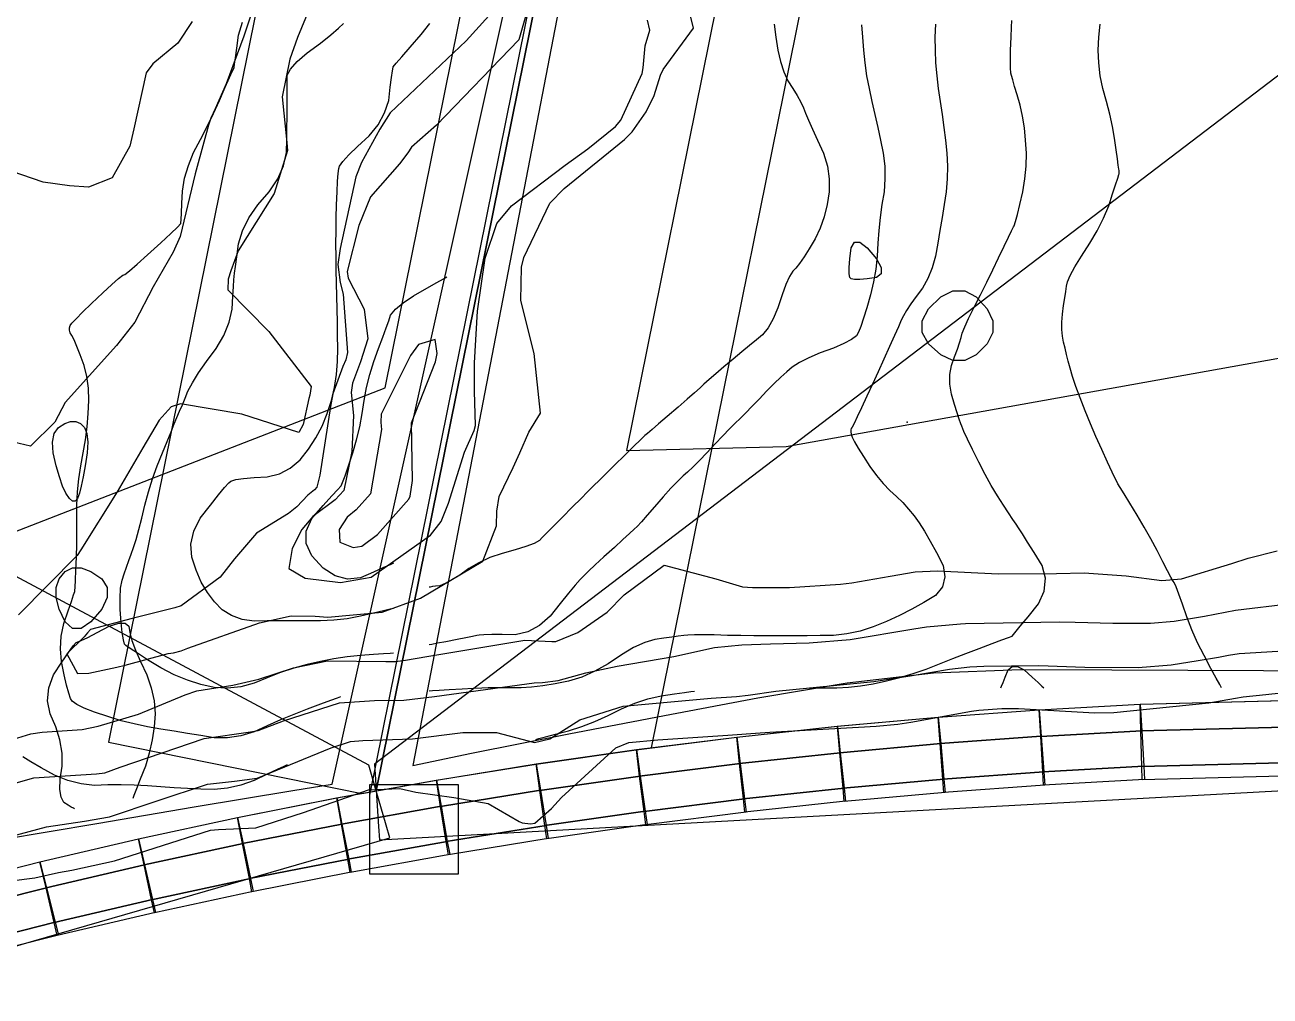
# Model space of a CAD drawing. Header units: feet. Extents: x 1308553 to 1309168, y 398316 to 398679.
# Drawn here: x 1308810.4 to 1308950.4, y 398463.7 to 398573 of the extents above; entities that cross this region are included whole.
import ezdxf

# ---------------------------------------------------------------- set-up
doc = ezdxf.new("R2010")
doc.units = ezdxf.units.FT
for name, color, linetype in [('C-DRNG-AREA', 150, 'CONTINUOUS'), ('C-LOD', 30, 'CONTINUOUS'), ('C-MISC', 7, 'CONTINUOUS'), ('C-PROP', 6, 'CONTINUOUS'), ('C-PVMT', 8, 'CONTINUOUS'), ('C-TOPO-MAJR', 32, 'CONTINUOUS'), ('C-TOPO-SPOT', 7, 'CONTINUOUS'), ('C-UTIL', 4, 'CONTINUOUS'), ('L-PLNT-TREE', 90, 'CONTINUOUS'), ('V-PROP-ESMT', 5, 'CONTINUOUS'), ('V-PROP-LINE', 7, 'CONTINUOUS')]:
    doc.layers.add(name, color=color, linetype=linetype)

msp = doc.modelspace()

# ---------------------------------------------------------------- linework, layer by layer
at = {"layer": 'C-DRNG-AREA'}
for points in [[(1308881.76, 398644.45), (1308849.91, 398486.82), (1308856.67, 398488.03), (1308867.89, 398489.84), (1308879.16, 398491.45), (1308890.45, 398492.87), (1308901.76, 398494.09), (1308913.1, 398495.12), (1308924.46, 398495.94), (1308935.82, 398496.57), (1309022.82, 398498.8), (1309019.31, 398649.1), (1308881.76, 398644.45)], [(1308666.49, 398591.52), (1308724.15, 398450.72), (1308736.02, 398455.33), (1308746.7, 398459.25), (1308757.45, 398462.99), (1308768.27, 398466.54), (1308779.15, 398469.9), (1308790.08, 398473.06), (1308801.06, 398476.04), (1308812.1, 398478.84), (1308823.19, 398481.43), (1308834.31, 398483.83), (1308845.47, 398486.03), (1308849.92, 398486.83), (1308881.77, 398644.46), (1308666.49, 398591.52)]]:
    msp.add_lwpolyline(points, close=True, dxfattribs=at)
at = {"layer": 'C-LOD'}
for points in [[(1308849.71, 398489.81), (1308850.19, 398482.83), (1308850.29, 398481.33), (1309007.59, 398489.91), (1309023.2, 398493.31), (1309022.82, 398498.8), (1309022.61, 398501.79), (1309000.88, 398571.15), (1308954.9, 398569.98), (1308849.71, 398489.81)], [(1308718.03, 398520.22), (1308723.33, 398453.61), (1308725.67, 398445.44), (1308760.85, 398455.35), (1308851.44, 398481.54), (1308851.03, 398482.98), (1308849.92, 398486.83), (1308849.1, 398489.71), (1308760.91, 398536.88), (1308718.03, 398520.22)]]:
    msp.add_lwpolyline(points, close=True, dxfattribs=at)
at = {"layer": 'C-MISC'}
for points in [[(1308924.63, 398492.95), (1308936, 398493.58), (1308936.22, 398489.59), (1308924.86, 398488.96), (1308924.63, 398492.95)], [(1308935.91, 398493.58), (1308981.45, 398494.75), (1308981.56, 398490.75), (1308936.01, 398489.58), (1308935.91, 398493.58)], [(1308902.05, 398491.11), (1308913.39, 398492.14), (1308913.75, 398488.16), (1308902.41, 398487.13), (1308902.05, 398491.11)], [(1308913.33, 398492.14), (1308924.68, 398492.96), (1308924.97, 398488.97), (1308913.62, 398488.15), (1308913.33, 398492.14)], [(1308890.78, 398489.89), (1308902.1, 398491.11), (1308902.53, 398487.14), (1308891.21, 398485.92), (1308890.78, 398489.89)], [(1308879.54, 398488.48), (1308890.83, 398489.9), (1308891.33, 398485.93), (1308880.04, 398484.51), (1308879.54, 398488.48)], [(1308868.33, 398486.88), (1308879.59, 398488.49), (1308880.16, 398484.53), (1308868.89, 398482.92), (1308868.33, 398486.88)], [(1308857.16, 398485.08), (1308868.38, 398486.89), (1308869.02, 398482.94), (1308857.79, 398481.13), (1308857.16, 398485.08)], [(1308846.01, 398483.08), (1308857.21, 398485.09), (1308857.91, 398481.15), (1308846.71, 398479.14), (1308846.01, 398483.08)], [(1308834.89, 398480.89), (1308846.06, 398483.08), (1308846.83, 398479.16), (1308835.66, 398476.96), (1308834.89, 398480.89)], [(1308823.82, 398478.5), (1308834.94, 398480.9), (1308835.79, 398476.99), (1308824.66, 398474.59), (1308823.82, 398478.5)], [(1308812.79, 398475.92), (1308823.87, 398478.51), (1308824.78, 398474.61), (1308813.7, 398472.02), (1308812.79, 398475.92)], [(1308801.8, 398473.14), (1308812.84, 398475.93), (1308813.82, 398472.05), (1308802.78, 398469.26), (1308801.8, 398473.14)]]:
    msp.add_lwpolyline(points, close=True, dxfattribs=at)
at = {"layer": 'C-PROP'}
for points in [[(1308882.93, 398639.59), (1308854.02, 398489.67), (1308860.65, 398491.06), (1308871.57, 398493.23), (1308882.34, 398495.3), (1308892.83, 398497.27), (1308902.88, 398498.96), (1308912.58, 398500.09), (1308922.37, 398500.48), (1308932.63, 398500.42), (1309017.98, 398500.06), (1309015.95, 398645.4), (1308882.93, 398639.59)], [(1308670.34, 398588.33), (1308728, 398453.92), (1308739.64, 398458.78), (1308750, 398463.01), (1308760.21, 398467.16), (1308770.07, 398471.21), (1308779.33, 398474.9), (1308788.19, 398477.69), (1308797.56, 398479.62), (1308807.78, 398481.35), (1308818.5, 398483.17), (1308829.46, 398485.04), (1308840.55, 398486.88), (1308844.98, 398487.57), (1308878.93, 398640.35), (1308670.34, 398588.33)], [(1308898.24, 398625), (1308878.05, 398525.1), (1308896, 398525.56), (1309001.75, 398544.52), (1308999.79, 398628.43), (1308898.24, 398625)], [(1308682.01, 398574.74), (1308715.43, 398493.13), (1308780.67, 398504.85), (1308850.92, 398532.14), (1308868.81, 398620.68), (1308682.01, 398574.74)]]:
    msp.add_lwpolyline(points, close=True, dxfattribs=at)
for points in [[(1308903.34, 398544.39), (1308903.18, 398544.55), (1308903.1, 398544.97), (1308903.1, 398545.68), (1308903.18, 398546.65), (1308903.34, 398547.9), (1308903.71, 398548.53), (1308904.31, 398548.53), (1308905.13, 398547.9), (1308906.16, 398546.65), (1308906.68, 398545.68), (1308906.68, 398544.97), (1308906.16, 398544.55), (1308905.13, 398544.39), (1308904.31, 398544.32), (1308903.71, 398544.32), (1308903.34, 398544.39)], [(1308913.4, 398535.84), (1308912.01, 398537.09), (1308911.31, 398538.38), (1308911.31, 398539.69), (1308912.01, 398541.02), (1308913.4, 398542.38), (1308914.76, 398543.06), (1308916.09, 398543.06), (1308917.37, 398542.38), (1308918.62, 398541.02), (1308919.25, 398539.69), (1308919.25, 398538.38), (1308918.62, 398537.09), (1308917.37, 398535.84), (1308916.09, 398535.21), (1308914.76, 398535.21), (1308913.4, 398535.84)], [(1308815.42, 398519.7), (1308815.03, 398520.29), (1308814.66, 398521.1), (1308814.3, 398522.13), (1308813.94, 398523.37), (1308813.6, 398524.84), (1308813.53, 398526.05), (1308813.72, 398527), (1308814.18, 398527.7), (1308814.9, 398528.13), (1308815.56, 398528.35), (1308816.15, 398528.35), (1308816.66, 398528.13), (1308817.1, 398527.7), (1308817.38, 398527), (1308817.49, 398526.05), (1308817.43, 398524.84), (1308817.2, 398523.37), (1308816.98, 398522.13), (1308816.76, 398521.1), (1308816.54, 398520.29), (1308816.32, 398519.7), (1308816.06, 398519.4), (1308815.76, 398519.4), (1308815.42, 398519.7)], [(1308814.96, 398505.83), (1308814.27, 398507.27), (1308813.93, 398508.56), (1308813.93, 398509.69), (1308814.27, 398510.67), (1308814.96, 398511.5), (1308815.78, 398511.91), (1308816.74, 398511.91), (1308817.84, 398511.5), (1308819.07, 398510.67), (1308819.68, 398509.69), (1308819.68, 398508.56), (1308819.07, 398507.27), (1308817.84, 398505.83), (1308816.74, 398505.1), (1308815.78, 398505.1), (1308814.96, 398505.83)], [(1308815.99, 398484.8), (1308815.87, 398484.87), (1308815.63, 398485.01), (1308815.27, 398485.23), (1308814.8, 398485.52), (1308814.49, 398486.1), (1308814.35, 398486.98), (1308814.39, 398488.15), (1308814.6, 398489.62), (1308814.59, 398491.08), (1308814.36, 398492.55), (1308813.91, 398494.02), (1308813.24, 398495.49), (1308812.97, 398496.95), (1308813.11, 398498.41), (1308813.65, 398499.86), (1308814.58, 398501.3), (1308815.32, 398502.39), (1308815.85, 398503.13), (1308816.17, 398503.51), (1308816.29, 398503.53), (1308816.73, 398503.72), (1308817.48, 398504.08), (1308818.54, 398504.62), (1308819.91, 398505.33), (1308820.97, 398505.68), (1308821.7, 398505.68), (1308822.11, 398505.33), (1308822.2, 398504.62), (1308822.45, 398503.72), (1308822.85, 398502.64), (1308823.41, 398501.36), (1308824.12, 398499.89), (1308824.63, 398498.42), (1308824.94, 398496.96), (1308825.05, 398495.49), (1308824.95, 398494.02), (1308824.73, 398492.55), (1308824.4, 398491.08), (1308823.96, 398489.62), (1308823.39, 398488.15), (1308822.97, 398487.05), (1308822.68, 398486.31), (1308822.54, 398485.95)], [(1308920.15, 398498.41), (1308920.24, 398498.61), (1308920.4, 398499.01), (1308920.64, 398499.62), (1308920.97, 398500.42), (1308921.44, 398500.82), (1308922.04, 398500.82), (1308922.78, 398500.42), (1308923.67, 398499.62), (1308924.33, 398499.01), (1308924.77, 398498.61), (1308924.99, 398498.41)]]:
    msp.add_lwpolyline(points, dxfattribs=at)
at = {"layer": 'C-PVMT'}
for points in [[(1308935.83, 398496.58), (1308981.38, 398497.75), (1308981.45, 398494.75), (1308935.91, 398493.58), (1308935.83, 398496.58)], [(1308924.47, 398495.95), (1308935.83, 398496.58), (1308936, 398493.58), (1308924.63, 398492.95), (1308924.47, 398495.95)], [(1308901.77, 398494.1), (1308913.12, 398495.13), (1308913.39, 398492.14), (1308902.05, 398491.11), (1308901.77, 398494.1)], [(1308913.12, 398495.13), (1308924.47, 398495.95), (1308924.68, 398492.96), (1308913.33, 398492.14), (1308913.12, 398495.13)], [(1308890.46, 398492.88), (1308901.77, 398494.1), (1308902.1, 398491.11), (1308890.78, 398489.89), (1308890.46, 398492.88)], [(1308879.17, 398491.46), (1308890.46, 398492.88), (1308890.83, 398489.9), (1308879.54, 398488.48), (1308879.17, 398491.46)], [(1308867.9, 398489.85), (1308879.17, 398491.46), (1308879.59, 398488.49), (1308868.33, 398486.88), (1308867.9, 398489.85)], [(1308936.01, 398489.58), (1308981.56, 398490.75), (1308981.6, 398489.25), (1308936.05, 398488.08), (1308936.01, 398489.58)], [(1308856.68, 398488.04), (1308867.9, 398489.85), (1308868.38, 398486.89), (1308857.16, 398485.08), (1308856.68, 398488.04)], [(1308924.86, 398488.96), (1308936.22, 398489.59), (1308936.3, 398488.09), (1308924.94, 398487.46), (1308924.86, 398488.96)], [(1308845.48, 398486.03), (1308856.68, 398488.04), (1308857.21, 398485.09), (1308846.01, 398483.08), (1308845.48, 398486.03)], [(1308902.41, 398487.13), (1308913.75, 398488.16), (1308913.89, 398486.66), (1308902.54, 398485.63), (1308902.41, 398487.13)], [(1308913.62, 398488.15), (1308924.97, 398488.97), (1308925.08, 398487.47), (1308913.73, 398486.65), (1308913.62, 398488.15)], [(1308891.21, 398485.92), (1308902.53, 398487.14), (1308902.69, 398485.65), (1308891.37, 398484.43), (1308891.21, 398485.92)], [(1308834.31, 398483.83), (1308845.48, 398486.03), (1308846.06, 398483.08), (1308834.89, 398480.89), (1308834.31, 398483.83)], [(1308880.04, 398484.51), (1308891.33, 398485.93), (1308891.52, 398484.44), (1308880.23, 398483.02), (1308880.04, 398484.51)], [(1308823.19, 398481.43), (1308834.31, 398483.83), (1308834.94, 398480.9), (1308823.82, 398478.5), (1308823.19, 398481.43)], [(1308868.89, 398482.92), (1308880.16, 398484.53), (1308880.37, 398483.04), (1308869.11, 398481.43), (1308868.89, 398482.92)], [(1308857.79, 398481.13), (1308869.02, 398482.94), (1308869.26, 398481.46), (1308858.03, 398479.65), (1308857.79, 398481.13)], [(1308812.11, 398478.84), (1308823.19, 398481.43), (1308823.87, 398478.51), (1308812.79, 398475.92), (1308812.11, 398478.84)], [(1308846.71, 398479.14), (1308857.91, 398481.15), (1308858.18, 398479.67), (1308846.98, 398477.66), (1308846.71, 398479.14)], [(1308801.06, 398476.05), (1308812.11, 398478.84), (1308812.84, 398475.93), (1308801.8, 398473.14), (1308801.06, 398476.05)], [(1308835.66, 398476.96), (1308846.83, 398479.16), (1308847.12, 398477.69), (1308835.95, 398475.49), (1308835.66, 398476.96)], [(1308824.66, 398474.59), (1308835.79, 398476.99), (1308836.1, 398475.52), (1308824.98, 398473.12), (1308824.66, 398474.59)], [(1308813.7, 398472.02), (1308824.78, 398474.61), (1308825.12, 398473.15), (1308814.04, 398470.56), (1308813.7, 398472.02)], [(1308802.78, 398469.26), (1308813.82, 398472.05), (1308814.19, 398470.6), (1308803.15, 398467.81), (1308802.78, 398469.26)]]:
    msp.add_lwpolyline(points, close=True, dxfattribs=at)
at = {"layer": 'C-TOPO-MAJR'}
for points in [[(1308868.58, 398580.45), (1308865.95, 398571.29), (1308856.7, 398561.7), (1308853.88, 398559.21), (1308853.48, 398558.58), (1308852.52, 398557.32), (1308849.27, 398553.61), (1308847.97, 398550.4), (1308846.65, 398545.22), (1308846.77, 398544.47), (1308848.56, 398540.99), (1308848.98, 398537.67), (1308848.15, 398535.06), (1308847.26, 398532.69), (1308847.11, 398531.63), (1308847.35, 398529.05), (1308847.19, 398525), (1308846.26, 398520.61), (1308845.32, 398519.56), (1308842.78, 398517.67), (1308841.57, 398516.23), (1308840.48, 398514.09), (1308840.11, 398511.83), (1308841.93, 398510.73), (1308845.91, 398510.27), (1308849.36, 398510.87), (1308856.04, 398515.58), (1308857.24, 398517.12), (1308858.05, 398519.16), (1308859.84, 398524.93), (1308860.93, 398527.36), (1308861.07, 398527.9), (1308860.97, 398531.78), (1308860.96, 398534.95), (1308861.29, 398540.75), (1308862.17, 398546.74), (1308863.47, 398550.62), (1308865.14, 398552.62), (1308871.17, 398557.18), (1308873.7, 398559.03), (1308876.84, 398561.52), (1308877.44, 398562.25), (1308879.81, 398567.51), (1308879.92, 398568.14), (1308880.16, 398570.6), (1308880.7, 398572.38), (1308880.43, 398573.48)], [(1308844.04, 398578.73), (1308841.06, 398571.54), (1308840.22, 398569.11), (1308839.35, 398564.86), (1308839.86, 398559.72), (1308839.93, 398558.85), (1308838.43, 398554.01), (1308834.4, 398547.57), (1308833.56, 398545.3), (1308833.28, 398544.38), (1308833.25, 398543.18), (1308837.85, 398538.49), (1308842.62, 398532.29), (1308842.46, 398531.31), (1308842.36, 398530.96), (1308841.72, 398528.01), (1308841.21, 398527.13), (1308834.82, 398529.2), (1308827.91, 398530.34), (1308826.85, 398530), (1308825.52, 398528.53), (1308823.68, 398525.39), (1308820.81, 398520.44), (1308816.69, 398513.93), (1308816.28, 398513.3), (1308809.68, 398506.63)], [(1308836.52, 398576.19), (1308835.03, 398571.71), (1308833.06, 398566.34), (1308831.82, 398563.51), (1308831.34, 398562.48), (1308831.05, 398561.67), (1308830.52, 398559.79), (1308829.55, 398556.22), (1308827.88, 398549.17), (1308827.1, 398547.41), (1308824.84, 398543.52), (1308822.78, 398539.54), (1308820.72, 398536.92), (1308814.94, 398530.48), (1308813.77, 398528.3), (1308811.03, 398525.6), (1308808.51, 398526.2)], [(1308862.59, 398573.99), (1308860.04, 398571.17), (1308851.47, 398563.06), (1308850.31, 398561.23), (1308848.28, 398557.49), (1308847.63, 398555.88), (1308845.85, 398547.8), (1308845.62, 398546), (1308845.85, 398544), (1308846.22, 398542.69), (1308846.7, 398536.11), (1308846.5, 398535.29), (1308846.18, 398534.55), (1308845.04, 398531.49), (1308844.78, 398530.04), (1308843.58, 398522.33), (1308843.24, 398520.99), (1308842.97, 398520.68), (1308842.23, 398520.06), (1308841, 398518.77), (1308840.05, 398518.02), (1308836.45, 398515.81), (1308834, 398512.92), (1308832.39, 398510.85), (1308827.98, 398507.64), (1308827.27, 398507.39), (1308822.48, 398506.2), (1308817.8, 398504.97), (1308817.44, 398504.59), (1308817.09, 398504.14), (1308815.13, 398502.22), (1308816.33, 398500.03), (1308817.61, 398500.06), (1308820.76, 398500.75), (1308821.7, 398500.96), (1308826.53, 398502.26), (1308827.12, 398502.35), (1308827.98, 398502.59), (1308828.75, 398502.89), (1308836.79, 398505.74), (1308840.35, 398506.51), (1308843.04, 398506.48), (1308844.49, 398506.34), (1308850.58, 398506.91), (1308854.89, 398508.48), (1308861.89, 398512.67), (1308863.44, 398516.62), (1308863.49, 398518.28), (1308863.73, 398519.93), (1308865.33, 398523.19), (1308866.08, 398524.84), (1308867.08, 398527.15), (1308868.39, 398529.28), (1308867.68, 398536.01), (1308866.17, 398541.96), (1308866.24, 398545.72), (1308866.52, 398546.79), (1308869.44, 398552.92), (1308871.04, 398554.57), (1308877.83, 398560.06), (1308878.71, 398560.94), (1308880.27, 398563.18), (1308881.17, 398565.03), (1308881.89, 398567.29), (1308882.2, 398567.94), (1308885.61, 398572.61), (1308884.61, 398576.64)], [(1308829.21, 398573.34), (1308827.61, 398570.92), (1308824.8, 398568.58), (1308824.07, 398567.56), (1308822.68, 398561.29), (1308822.2, 398559.34), (1308820.23, 398555.75), (1308817.57, 398554.7), (1308815.43, 398554.85), (1308812.46, 398555.28), (1308807.8, 398556.89)], [(1308845.89, 398497.39), (1308845.52, 398497.25), (1308844.77, 398496.98), (1308843.65, 398496.56), (1308842.16, 398496.01), (1308840.66, 398495.42), (1308839.17, 398494.8), (1308837.67, 398494.14), (1308836.18, 398493.45), (1308834.68, 398493), (1308833.19, 398492.78), (1308831.69, 398492.79), (1308830.2, 398493.04), (1308828.7, 398493.29), (1308827.21, 398493.54), (1308825.71, 398493.78), (1308824.22, 398494.03), (1308822.72, 398494.35), (1308821.23, 398494.72), (1308819.73, 398495.17), (1308818.24, 398495.67), (1308817.07, 398496.13), (1308816.24, 398496.54), (1308815.74, 398496.9), (1308815.56, 398497.22), (1308815.35, 398497.82), (1308815.11, 398498.71), (1308814.83, 398499.89), (1308814.52, 398501.36), (1308814.41, 398502.81), (1308814.5, 398504.24), (1308814.78, 398505.66), (1308815.27, 398507.06), (1308815.64, 398508.13), (1308815.89, 398508.86), (1308816.03, 398509.26), (1308816.05, 398509.33), (1308816.08, 398509.75), (1308816.12, 398510.51), (1308816.16, 398511.63), (1308816.21, 398513.1), (1308816.24, 398514.57), (1308816.26, 398516.04), (1308816.27, 398517.5), (1308816.26, 398518.97), (1308816.33, 398520.44), (1308816.47, 398521.91), (1308816.69, 398523.37), (1308816.98, 398524.84), (1308817.22, 398526.31), (1308817.4, 398527.78), (1308817.53, 398529.25), (1308817.6, 398530.71), (1308817.55, 398532.11), (1308817.37, 398533.43), (1308817.07, 398534.67), (1308816.64, 398535.84), (1308816.27, 398536.8), (1308815.96, 398537.53), (1308815.71, 398538.05), (1308815.52, 398538.34), (1308815.43, 398538.63), (1308815.43, 398538.9), (1308815.52, 398539.17), (1308815.71, 398539.43), (1308816.17, 398539.92), (1308816.91, 398540.66), (1308817.91, 398541.63), (1308819.19, 398542.84), (1308820.2, 398543.77), (1308820.95, 398544.43), (1308821.43, 398544.81), (1308821.65, 398544.9), (1308822.18, 398545.32), (1308823.04, 398546.06), (1308824.21, 398547.11), (1308825.7, 398548.47), (1308826.82, 398549.52), (1308827.57, 398550.23), (1308827.94, 398550.61), (1308827.95, 398550.67), (1308827.97, 398551.06), (1308828.01, 398551.8), (1308828.06, 398552.87), (1308828.14, 398554.28), (1308828.38, 398555.71), (1308828.8, 398557.15), (1308829.39, 398558.6), (1308830.16, 398560.07), (1308830.9, 398561.53), (1308831.61, 398563), (1308832.29, 398564.47), (1308832.95, 398565.94), (1308833.44, 398567.04), (1308833.77, 398567.78), (1308833.93, 398568.15), (1308833.93, 398568.16), (1308833.98, 398568.53), (1308834.09, 398569.26), (1308834.24, 398570.36), (1308834.45, 398571.82), (1308834.88, 398573.28)], [(1308898.63, 398498.41), (1308898.94, 398498.41), (1308899.56, 398498.41), (1308900.49, 398498.41), (1308901.72, 398498.41), (1308903.02, 398498.49), (1308904.38, 398498.65), (1308905.81, 398498.88), (1308907.3, 398499.19), (1308908.79, 398499.57), (1308910.28, 398500.01), (1308911.77, 398500.53), (1308913.26, 398501.12), (1308914.75, 398501.7), (1308916.23, 398502.27), (1308917.7, 398502.83), (1308919.17, 398503.38), (1308920.28, 398503.8), (1308921.02, 398504.08), (1308921.41, 398504.23), (1308921.43, 398504.24), (1308921.74, 398504.61), (1308922.33, 398505.33), (1308923.21, 398506.41), (1308924.38, 398507.85), (1308925.03, 398509.29), (1308925.17, 398510.73), (1308924.79, 398512.18), (1308923.9, 398513.62), (1308923.16, 398514.81), (1308922.58, 398515.74), (1308922.15, 398516.4), (1308921.87, 398516.8), (1308921.5, 398517.36), (1308921.02, 398518.08), (1308920.44, 398518.97), (1308919.76, 398520.02), (1308919.07, 398521.17), (1308918.38, 398522.42), (1308917.68, 398523.77), (1308916.97, 398525.22), (1308916.41, 398526.37), (1308916, 398527.24), (1308915.75, 398527.82), (1308915.65, 398528.11), (1308915.48, 398528.61), (1308915.25, 398529.34), (1308914.95, 398530.28), (1308914.59, 398531.44), (1308914.41, 398532.56), (1308914.41, 398533.63), (1308914.59, 398534.66), (1308914.95, 398535.64), (1308915.26, 398536.49), (1308915.5, 398537.21), (1308915.69, 398537.81), (1308915.82, 398538.28), (1308916.1, 398538.99), (1308916.53, 398539.95), (1308917.12, 398541.15), (1308917.86, 398542.6), (1308918.57, 398544.02), (1308919.25, 398545.4), (1308919.9, 398546.75), (1308920.52, 398548.07), (1308921.01, 398549.09), (1308921.36, 398549.81), (1308921.58, 398550.24), (1308921.66, 398550.37), (1308921.8, 398550.84), (1308922.01, 398551.63), (1308922.28, 398552.75), (1308922.62, 398554.19), (1308922.85, 398555.64), (1308922.99, 398557.09), (1308923.02, 398558.54), (1308922.94, 398559.99), (1308922.8, 398561.37), (1308922.59, 398562.68), (1308922.32, 398563.93), (1308921.97, 398565.1), (1308921.7, 398566.05), (1308921.49, 398566.78), (1308921.35, 398567.27), (1308921.27, 398567.55), (1308921.23, 398568.12), (1308921.22, 398568.98), (1308921.24, 398570.13), (1308921.3, 398571.58), (1308921.35, 398572.69), (1308921.39, 398573.47)], [(1308851.87, 398502.3), (1308851.5, 398502.28), (1308850.75, 398502.23), (1308849.63, 398502.15), (1308848.14, 398502.05), (1308846.64, 398501.89), (1308845.15, 398501.66), (1308843.65, 398501.38), (1308842.16, 398501.03), (1308840.66, 398500.61), (1308839.17, 398500.12), (1308837.67, 398499.55), (1308836.18, 398498.92), (1308834.68, 398498.53), (1308833.19, 398498.38), (1308831.69, 398498.46), (1308830.2, 398498.79), (1308828.7, 398499.26), (1308827.21, 398499.88), (1308825.71, 398500.65), (1308824.22, 398501.57), (1308823.06, 398502.3), (1308822.24, 398502.83), (1308821.77, 398503.18), (1308821.63, 398503.33), (1308821.5, 398503.81), (1308821.37, 398504.62), (1308821.25, 398505.76), (1308821.13, 398507.23), (1308821.11, 398508.51), (1308821.18, 398509.61), (1308821.34, 398510.52), (1308821.59, 398511.25), (1308821.85, 398511.98), (1308822.11, 398512.72), (1308822.37, 398513.45), (1308822.63, 398514.19), (1308822.92, 398515.11), (1308823.22, 398516.22), (1308823.55, 398517.5), (1308823.89, 398518.97), (1308824.3, 398520.44), (1308824.77, 398521.91), (1308825.3, 398523.37), (1308825.89, 398524.84), (1308826.4, 398526.12), (1308826.85, 398527.2), (1308827.21, 398528.1), (1308827.51, 398528.8), (1308827.81, 398529.52), (1308828.12, 398530.25), (1308828.43, 398531), (1308828.74, 398531.77), (1308829.25, 398532.71), (1308829.95, 398533.82), (1308830.85, 398535.12), (1308831.94, 398536.58), (1308832.78, 398538.05), (1308833.37, 398539.52), (1308833.71, 398540.99), (1308833.8, 398542.45), (1308833.87, 398543.56), (1308833.91, 398544.3), (1308833.93, 398544.67), (1308833.93, 398544.68), (1308833.98, 398545.05), (1308834.08, 398545.79), (1308834.23, 398546.88), (1308834.42, 398548.34), (1308834.88, 398549.8), (1308835.61, 398551.26), (1308836.61, 398552.73), (1308837.88, 398554.2), (1308838.84, 398555.66), (1308839.49, 398557.13), (1308839.83, 398558.6), (1308839.86, 398560.07), (1308839.88, 398561.4), (1308839.9, 398562.59), (1308839.91, 398563.64), (1308839.91, 398564.56), (1308839.91, 398565.38), (1308839.91, 398566.12), (1308839.92, 398566.76), (1308839.92, 398567.31), (1308840.29, 398568), (1308841.04, 398568.84), (1308842.16, 398569.81), (1308843.65, 398570.92), (1308844.83, 398571.84), (1308845.69, 398572.58), (1308846.24, 398573.12)], [(1308851.87, 398507.35), (1308851.5, 398507.26), (1308850.75, 398507.08), (1308849.63, 398506.82), (1308848.14, 398506.46), (1308846.64, 398506.19), (1308845.15, 398506.02), (1308843.65, 398505.94), (1308842.16, 398505.95), (1308840.66, 398505.95), (1308839.17, 398505.95), (1308837.67, 398505.93), (1308836.18, 398505.9), (1308834.83, 398506.11), (1308833.64, 398506.54), (1308832.6, 398507.2), (1308831.72, 398508.09), (1308830.93, 398509.13), (1308830.25, 398510.31), (1308829.66, 398511.63), (1308829.18, 398513.1), (1308829.09, 398514.57), (1308829.42, 398516.04), (1308830.14, 398517.5), (1308831.27, 398518.97), (1308832.18, 398520.12), (1308832.86, 398520.95), (1308833.33, 398521.47), (1308833.57, 398521.67), (1308834.13, 398521.83), (1308834.99, 398521.97), (1308836.18, 398522.07), (1308837.67, 398522.14), (1308839.03, 398522.49), (1308840.26, 398523.13), (1308841.35, 398524.04), (1308842.3, 398525.24), (1308843.13, 398526.51), (1308843.84, 398527.84), (1308844.42, 398529.25), (1308844.88, 398530.71), (1308845.23, 398532.18), (1308845.46, 398533.65), (1308845.58, 398535.12), (1308845.59, 398536.58), (1308845.58, 398538.05), (1308845.56, 398539.52), (1308845.53, 398540.99), (1308845.48, 398542.45), (1308845.45, 398543.92), (1308845.42, 398545.39), (1308845.4, 398546.86), (1308845.39, 398548.33), (1308845.4, 398549.79), (1308845.42, 398551.26), (1308845.46, 398552.73), (1308845.51, 398554.2), (1308845.57, 398555.37), (1308845.64, 398556.24), (1308845.71, 398556.81), (1308845.78, 398557.09), (1308846.16, 398557.59), (1308846.84, 398558.33), (1308847.83, 398559.29), (1308849.12, 398560.48), (1308850.13, 398561.74), (1308850.86, 398563.07), (1308851.32, 398564.47), (1308851.5, 398565.94), (1308851.65, 398567.05), (1308851.75, 398567.8), (1308851.81, 398568.2), (1308851.84, 398568.25), (1308852.17, 398568.64), (1308852.8, 398569.37), (1308853.73, 398570.45), (1308854.97, 398571.87), (1308855.96, 398573.13)], [(1308894.65, 398573.03), (1308894.86, 398571.58), (1308895.06, 398570.13), (1308895.36, 398568.83), (1308895.74, 398567.67), (1308896.21, 398566.67), (1308896.77, 398565.8), (1308897.25, 398565.01), (1308897.65, 398564.28), (1308897.97, 398563.63), (1308898.2, 398563.04), (1308898.54, 398562.24), (1308898.99, 398561.22), (1308899.55, 398559.99), (1308900.21, 398558.54), (1308900.65, 398557.09), (1308900.86, 398555.64), (1308900.85, 398554.19), (1308900.61, 398552.75), (1308900.27, 398551.38), (1308899.82, 398550.1), (1308899.27, 398548.9), (1308898.6, 398547.78), (1308898.02, 398546.86), (1308897.52, 398546.13), (1308897.1, 398545.61), (1308896.76, 398545.27), (1308896.38, 398544.66), (1308895.98, 398543.77), (1308895.55, 398542.6), (1308895.08, 398541.15), (1308894.56, 398539.92), (1308893.99, 398538.91), (1308893.36, 398538.12), (1308892.68, 398537.55), (1308891.9, 398536.91), (1308891.03, 398536.18), (1308890.06, 398535.38), (1308889.01, 398534.5), (1308888.11, 398533.74), (1308887.36, 398533.09), (1308886.77, 398532.56), (1308886.34, 398532.15), (1308885.71, 398531.58), (1308884.88, 398530.86), (1308883.87, 398529.98), (1308882.65, 398528.94), (1308881.67, 398528.11), (1308880.93, 398527.47), (1308880.41, 398527.03), (1308880.14, 398526.79), (1308879.63, 398526.31), (1308878.88, 398525.58), (1308877.9, 398524.62), (1308876.68, 398523.41), (1308875.69, 398522.43), (1308874.95, 398521.7), (1308874.44, 398521.2), (1308874.17, 398520.93), (1308873.67, 398520.44), (1308872.95, 398519.71), (1308871.99, 398518.76), (1308870.81, 398517.57), (1308869.85, 398516.6), (1308869.11, 398515.85), (1308868.58, 398515.31), (1308868.27, 398514.99), (1308867.66, 398514.65), (1308866.76, 398514.29), (1308865.56, 398513.92), (1308864.07, 398513.52), (1308862.7, 398513.05), (1308861.45, 398512.48), (1308860.32, 398511.84), (1308859.31, 398511.1), (1308858.43, 398510.54), (1308857.68, 398510.14), (1308857.07, 398509.9), (1308856.59, 398509.84), (1308856.23, 398509.79), (1308855.99, 398509.75), (1308855.88, 398509.74)], [(1308912.79, 398573.03), (1308912.73, 398571.58), (1308912.75, 398570.13), (1308912.82, 398568.68), (1308912.94, 398567.23), (1308913.11, 398565.79), (1308913.34, 398564.34), (1308913.56, 398562.89), (1308913.75, 398561.44), (1308913.93, 398559.99), (1308914.08, 398558.54), (1308914.15, 398557.09), (1308914.12, 398555.64), (1308913.99, 398554.19), (1308913.78, 398552.75), (1308913.55, 398551.3), (1308913.31, 398549.85), (1308913.07, 398548.4), (1308912.81, 398546.95), (1308912.44, 398545.63), (1308911.95, 398544.43), (1308911.34, 398543.36), (1308910.62, 398542.41), (1308910.02, 398541.58), (1308909.54, 398540.85), (1308909.19, 398540.24), (1308908.96, 398539.74), (1308908.63, 398539), (1308908.19, 398538.02), (1308907.64, 398536.81), (1308906.99, 398535.36), (1308906.35, 398533.94), (1308905.72, 398532.56), (1308905.1, 398531.21), (1308904.49, 398529.89), (1308904.01, 398528.87), (1308903.66, 398528.15), (1308903.43, 398527.72), (1308903.34, 398527.59), (1308903.29, 398527.41), (1308903.29, 398527.19), (1308903.34, 398526.92), (1308903.43, 398526.6), (1308903.69, 398526.09), (1308904.11, 398525.36), (1308904.69, 398524.43), (1308905.43, 398523.3), (1308906.17, 398522.28), (1308906.92, 398521.38), (1308907.66, 398520.6), (1308908.41, 398519.94), (1308909.12, 398519.24), (1308909.78, 398518.52), (1308910.39, 398517.76), (1308910.96, 398516.98), (1308911.57, 398516.02), (1308912.22, 398514.91), (1308912.91, 398513.62), (1308913.65, 398512.18), (1308913.87, 398510.89), (1308913.59, 398509.77), (1308912.79, 398508.81), (1308911.49, 398508.01), (1308910.14, 398507.26), (1308908.74, 398506.55), (1308907.3, 398505.89), (1308905.81, 398505.27), (1308904.32, 398504.8), (1308902.83, 398504.48), (1308901.34, 398504.31), (1308899.85, 398504.28), (1308898.36, 398504.27), (1308896.87, 398504.26), (1308895.38, 398504.25), (1308893.88, 398504.25), (1308892.39, 398504.26), (1308890.9, 398504.28), (1308889.41, 398504.31), (1308887.92, 398504.36), (1308886.69, 398504.38), (1308885.7, 398504.37), (1308884.97, 398504.34), (1308884.49, 398504.29), (1308883.88, 398504.21), (1308883.14, 398504.12), (1308882.26, 398504), (1308881.24, 398503.86), (1308880.11, 398503.5), (1308878.86, 398502.93), (1308877.49, 398502.13), (1308876, 398501.11), (1308874.51, 398500.27), (1308873.02, 398499.62), (1308871.53, 398499.15), (1308870.04, 398498.86), (1308868.65, 398498.65), (1308867.38, 398498.5), (1308866.22, 398498.42), (1308865.16, 398498.42), (1308864.26, 398498.41), (1308863.52, 398498.41), (1308862.93, 398498.41), (1308862.49, 398498.41), (1308861.79, 398498.38), (1308860.83, 398498.34), (1308859.6, 398498.27), (1308858.11, 398498.18), (1308856.99, 398498.12), (1308856.25, 398498.07), (1308855.88, 398498.05)], [(1308904.47, 398572.98), (1308904.6, 398571.58), (1308904.69, 398570.13), (1308904.84, 398568.68), (1308905.05, 398567.23), (1308905.33, 398565.79), (1308905.66, 398564.34), (1308905.99, 398562.89), (1308906.31, 398561.44), (1308906.62, 398559.99), (1308906.92, 398558.54), (1308907.09, 398557.09), (1308907.12, 398555.64), (1308907.02, 398554.19), (1308906.78, 398552.75), (1308906.59, 398551.3), (1308906.43, 398549.85), (1308906.32, 398548.4), (1308906.24, 398546.95), (1308906.08, 398545.5), (1308905.84, 398544.05), (1308905.51, 398542.6), (1308905.09, 398541.15), (1308904.72, 398539.97), (1308904.41, 398539.05), (1308904.13, 398538.4), (1308903.91, 398538.01), (1308903.37, 398537.59), (1308902.51, 398537.12), (1308901.34, 398536.62), (1308899.85, 398536.07), (1308898.58, 398535.53), (1308897.52, 398535), (1308896.69, 398534.48), (1308896.08, 398533.96), (1308895.4, 398533.34), (1308894.65, 398532.62), (1308893.84, 398531.8), (1308892.96, 398530.87), (1308892.17, 398530.04), (1308891.46, 398529.32), (1308890.83, 398528.7), (1308890.28, 398528.17), (1308889.63, 398527.53), (1308888.88, 398526.76), (1308888.04, 398525.86), (1308887.1, 398524.85), (1308886.27, 398523.98), (1308885.54, 398523.25), (1308884.93, 398522.67), (1308884.43, 398522.24), (1308883.8, 398521.63), (1308883.05, 398520.85), (1308882.19, 398519.89), (1308881.2, 398518.75), (1308880.39, 398517.81), (1308879.73, 398517.09), (1308879.25, 398516.57), (1308878.94, 398516.26), (1308878.41, 398515.77), (1308877.66, 398515.08), (1308876.7, 398514.21), (1308875.52, 398513.15), (1308874.55, 398512.26), (1308873.78, 398511.54), (1308873.21, 398510.98), (1308872.85, 398510.59), (1308872.29, 398509.94), (1308871.54, 398509.04), (1308870.61, 398507.88), (1308869.49, 398506.47), (1308868.27, 398505.41), (1308866.96, 398504.71), (1308865.56, 398504.38), (1308864.07, 398504.4), (1308862.9, 398504.4), (1308862.03, 398504.38), (1308861.48, 398504.34), (1308861.24, 398504.29), (1308860.75, 398504.19), (1308860.01, 398504.04), (1308859.01, 398503.84), (1308857.75, 398503.6), (1308856.81, 398503.42), (1308856.19, 398503.29), (1308855.88, 398503.23)], [(1308944.96, 398498.41), (1308944.77, 398498.77), (1308944.37, 398499.5), (1308943.78, 398500.58), (1308943, 398502.03), (1308942.28, 398503.48), (1308941.64, 398504.93), (1308941.08, 398506.38), (1308940.58, 398507.83), (1308940.18, 398508.96), (1308939.87, 398509.76), (1308939.65, 398510.24), (1308939.53, 398510.41), (1308939.28, 398510.85), (1308938.89, 398511.57), (1308938.36, 398512.58), (1308937.71, 398513.87), (1308937.01, 398515.17), (1308936.26, 398516.49), (1308935.47, 398517.83), (1308934.64, 398519.19), (1308934, 398520.23), (1308933.55, 398520.95), (1308933.3, 398521.36), (1308933.25, 398521.45), (1308933.04, 398521.89), (1308932.68, 398522.66), (1308932.16, 398523.77), (1308931.49, 398525.22), (1308930.84, 398526.66), (1308930.22, 398528.11), (1308929.64, 398529.56), (1308929.07, 398531.01), (1308928.6, 398532.29), (1308928.22, 398533.41), (1308927.93, 398534.35), (1308927.73, 398535.13), (1308927.54, 398535.88), (1308927.37, 398536.61), (1308927.21, 398537.3), (1308927.07, 398537.97), (1308927, 398538.72), (1308927, 398539.54), (1308927.07, 398540.44), (1308927.21, 398541.42), (1308927.34, 398542.26), (1308927.45, 398542.99), (1308927.55, 398543.59), (1308927.64, 398544.06), (1308927.94, 398544.78), (1308928.47, 398545.74), (1308929.21, 398546.95), (1308930.17, 398548.4), (1308931, 398549.82), (1308931.71, 398551.22), (1308932.28, 398552.6), (1308932.72, 398553.95), (1308933.06, 398554.99), (1308933.29, 398555.72), (1308933.42, 398556.13), (1308933.45, 398556.22), (1308933.46, 398556.33), (1308933.46, 398556.45), (1308933.45, 398556.59), (1308933.42, 398556.74), (1308933.36, 398557.17), (1308933.26, 398557.9), (1308933.11, 398558.91), (1308932.93, 398560.21), (1308932.7, 398561.55), (1308932.4, 398562.92), (1308932.04, 398564.34), (1308931.63, 398565.79), (1308931.33, 398567.23), (1308931.16, 398568.68), (1308931.11, 398570.13), (1308931.17, 398571.58), (1308931.33, 398573.03)], [(1308851.87, 398512.42), (1308851.5, 398512.25), (1308850.75, 398511.93), (1308849.63, 398511.43), (1308848.14, 398510.78), (1308846.69, 398510.63), (1308845.3, 398510.99), (1308843.96, 398511.86), (1308842.68, 398513.24), (1308842.04, 398514.63), (1308842.04, 398516.04), (1308842.68, 398517.46), (1308843.96, 398518.9), (1308844.94, 398519.99), (1308845.6, 398520.72), (1308845.95, 398521.1), (1308845.99, 398521.13), (1308846.14, 398521.52), (1308846.41, 398522.27), (1308846.79, 398523.37), (1308847.29, 398524.84), (1308847.71, 398526.31), (1308848.07, 398527.78), (1308848.34, 398529.25), (1308848.55, 398530.71), (1308848.84, 398532.18), (1308849.21, 398533.65), (1308849.66, 398535.12), (1308850.19, 398536.58), (1308850.65, 398537.84), (1308851.02, 398538.88), (1308851.32, 398539.7), (1308851.54, 398540.32), (1308852.08, 398540.99), (1308852.94, 398541.72), (1308854.12, 398542.51), (1308855.61, 398543.36), (1308856.73, 398544), (1308857.48, 398544.42), (1308857.85, 398544.63)], [(1308850.06, 398515.67), (1308853.57, 398519.63), (1308853.73, 398519.95), (1308853.98, 398521.74), (1308853.87, 398528.23), (1308856.57, 398535.06), (1308856.76, 398536.01), (1308856.53, 398537.57), (1308854.68, 398537.02), (1308853.79, 398535.77), (1308850.49, 398529.17), (1308850.43, 398528.27), (1308850.48, 398527.85), (1308850.51, 398527.45), (1308849.28, 398520.22), (1308847.68, 398518.43), (1308846.67, 398517.62), (1308845.76, 398516.2), (1308845.82, 398514.81), (1308847.33, 398514.18), (1308848.3, 398514.34), (1308850.06, 398515.67)], [(1308808.15, 398492.33), (1308811.1, 398493.25), (1308812.36, 398493.41), (1308816.86, 398493.73), (1308818.64, 398494.09), (1308823.2, 398495.46), (1308828.45, 398497.63), (1308829.75, 398498.06), (1308833.79, 398498.71), (1308836.73, 398499.38), (1308840.61, 398500.67), (1308844.43, 398501.43), (1308850.99, 398501.38), (1308852.08, 398501.39), (1308853.22, 398501.52), (1308855.61, 398501.92), (1308866.64, 398503.77), (1308869.65, 398503.61), (1308870.11, 398503.63), (1308872.58, 398504.65), (1308875.9, 398506.92), (1308877.81, 398508.87), (1308882.31, 398512.22), (1308888.1, 398510.67), (1308891.11, 398509.78), (1308892.21, 398509.71), (1308896.4, 398509.71), (1308902.11, 398510.07), (1308903.41, 398510.22), (1308907.72, 398510.97), (1308910.53, 398511.47), (1308913.03, 398511.57), (1308919.85, 398511.24), (1308926.41, 398511.26), (1308929.53, 398511.34), (1308934.24, 398511.02), (1308938.24, 398510.48), (1308940.46, 398510.66), (1308946.14, 398512.39), (1308947.96, 398512.99), (1308951.21, 398513.81)], [(1308807.16, 398487.08), (1308811.43, 398488.28), (1308818.46, 398488.73), (1308819.39, 398488.87), (1308821.14, 398489.48), (1308830.58, 398492.73), (1308835.78, 398493.46), (1308836.64, 398493.61), (1308839.49, 398494.71), (1308845.78, 398496.72), (1308849.71, 398496.98), (1308853.04, 398497.03), (1308856.47, 398497.42), (1308864.11, 398498.48), (1308867.69, 398498.96), (1308868.63, 398499.01), (1308870.37, 398499.23), (1308873.5, 398500.1), (1308877, 398500.86), (1308883.37, 398501.93), (1308887.94, 398502.96), (1308891.02, 398503.23), (1308894.27, 398503.35), (1308898.59, 398503.48), (1308903.21, 398503.83), (1308910.35, 398505.06), (1308911.81, 398505.27), (1308915.61, 398505.61), (1308916.17, 398505.64), (1308926.75, 398505.83), (1308928.49, 398505.81), (1308932.74, 398505.67), (1308936.99, 398505.7), (1308939.64, 398505.9), (1308943.05, 398506.46), (1308946.55, 398507.13), (1308952.8, 398507.89)], [(1308805.58, 398480.82), (1308812.86, 398482.8), (1308817.1, 398483.4), (1308819.93, 398483.91), (1308825.29, 398485.7), (1308830.93, 398487.57), (1308833.97, 398487.92), (1308836.53, 398488.27), (1308844.86, 398491.66), (1308847.03, 398492.38), (1308848.41, 398492.5), (1308853.99, 398492.68), (1308859.67, 398493.39), (1308863.45, 398493.4), (1308867.73, 398492.25), (1308869.43, 398492.69), (1308872.8, 398494.8), (1308877.7, 398496.34), (1308887.59, 398497.26), (1308890.42, 398497.42), (1308891.73, 398497.58), (1308894.86, 398498.04), (1308898.68, 398498.42), (1308905.87, 398499.11), (1308910.19, 398499.8), (1308914.36, 398500.5), (1308916.65, 398500.76), (1308918.23, 398500.85), (1308924.42, 398500.91), (1308929.6, 398500.74), (1308935.6, 398500.68), (1308939.3, 398501), (1308942.33, 398501.5), (1308944.64, 398501.87), (1308945.76, 398502.07), (1308946.93, 398502.27), (1308951.31, 398502.54)], [(1308805.89, 398476.32), (1308811.53, 398477.03), (1308814.2, 398477.63), (1308815.69, 398477.9), (1308820.48, 398478.96), (1308829.52, 398481.85), (1308831.28, 398482.41), (1308832.2, 398482.49), (1308836.4, 398482.67), (1308841.76, 398484.4), (1308849.05, 398486.95), (1308852.56, 398487.08), (1308854.38, 398486.68), (1308858.66, 398486.09), (1308862.52, 398485.39), (1308865.99, 398483.39), (1308866.33, 398483.24), (1308867.26, 398483.12), (1308867.74, 398483.21), (1308869.64, 398484.83), (1308870.77, 398486.09), (1308876.86, 398491.67), (1308878.33, 398492.27), (1308881.58, 398492.58), (1308889.45, 398493.08), (1308893.1, 398493.35), (1308894.16, 398493.44), (1308906.13, 398494.1), (1308908.58, 398494.31), (1308910.03, 398494.54), (1308916.87, 398495.8), (1308917.69, 398495.9), (1308920.28, 398496.09), (1308922.15, 398496.1), (1308930.73, 398495.59), (1308932.84, 398495.62), (1308943.53, 398496.74), (1308946.53, 398497.26), (1308947.41, 398497.41), (1308949.95, 398497.68), (1308960.67, 398498.84)], [(1308867.85, 398492.62), (1308868.22, 398492.71), (1308868.96, 398492.91), (1308870.07, 398493.2), (1308871.54, 398493.59), (1308873.03, 398494.07), (1308874.51, 398494.64), (1308876, 398495.31), (1308877.49, 398496.06), (1308878.98, 398496.69), (1308880.47, 398497.17), (1308881.96, 398497.52), (1308883.45, 398497.73), (1308884.57, 398497.89), (1308885.31, 398498), (1308885.69, 398498.05)], [(1308839.91, 398489.76), (1308839.54, 398489.58), (1308838.79, 398489.23), (1308837.67, 398488.69), (1308836.18, 398487.98), (1308834.68, 398487.45), (1308833.19, 398487.12), (1308831.69, 398486.97), (1308830.2, 398487.01), (1308828.7, 398487.08), (1308827.21, 398487.16), (1308825.71, 398487.27), (1308824.22, 398487.4), (1308822.72, 398487.48), (1308821.23, 398487.51), (1308819.73, 398487.5), (1308818.24, 398487.44), (1308816.74, 398487.61), (1308815.25, 398487.99), (1308813.75, 398488.59), (1308812.26, 398489.41), (1308811.07, 398490.1), (1308810.2, 398490.65)]]:
    msp.add_lwpolyline(points, dxfattribs=at)
at = {"layer": 'C-TOPO-SPOT'}
msp.add_point((1308909.61, 398528.27), dxfattribs=at)
at = {"layer": 'C-UTIL'}
msp.add_lwpolyline([(1308849.21, 398486.35), (1308881.29, 398645.16)], dxfattribs=at)
at = {"layer": 'L-PLNT-TREE'}
msp.add_lwpolyline([(1308849.17, 398477.5), (1308859.17, 398477.5), (1308859.17, 398487.5), (1308849.17, 398487.5), (1308849.17, 398477.5)], close=True, dxfattribs=at)
at = {"layer": 'V-PROP-ESMT'}
msp.add_lwpolyline([(1308819.8, 398492.3), (1308848.31, 398486.54), (1308856.68, 398488.04), (1308867.9, 398489.85), (1308879.17, 398491.46), (1308880.89, 398491.67), (1308910.7, 398639.22), (1308884.34, 398644.54), (1308881.79, 398644.46), (1308848.91, 398636.38), (1308819.8, 398492.3)], close=True, dxfattribs=at)
at = {"layer": 'V-PROP-LINE'}
for points in [[(1308881.76, 398644.45), (1308849.91, 398486.82), (1308856.67, 398488.03), (1308867.89, 398489.84), (1308879.16, 398491.45), (1308890.45, 398492.87), (1308901.76, 398494.09), (1308913.1, 398495.12), (1308924.46, 398495.94), (1308935.82, 398496.57), (1309022.82, 398498.8), (1309019.31, 398649.1), (1308881.76, 398644.45)], [(1308666.49, 398591.52), (1308724.15, 398450.72), (1308736.02, 398455.33), (1308746.7, 398459.25), (1308757.45, 398462.99), (1308768.27, 398466.54), (1308779.15, 398469.9), (1308790.08, 398473.06), (1308801.06, 398476.04), (1308812.1, 398478.84), (1308823.19, 398481.43), (1308834.31, 398483.83), (1308845.47, 398486.03), (1308849.92, 398486.83), (1308881.77, 398644.46), (1308666.49, 398591.52)]]:
    msp.add_lwpolyline(points, close=True, dxfattribs=at)
msp.add_lwpolyline([(1308648.72, 398413.45), (1308713.9, 398446.52), (1308713.9, 398446.52), (1308724.16, 398450.73), (1308736.02, 398455.33), (1308746.71, 398459.25), (1308757.45, 398462.99), (1308768.28, 398466.55), (1308779.15, 398469.91), (1308790.08, 398473.07), (1308801.06, 398476.05), (1308812.11, 398478.84), (1308823.19, 398481.43), (1308834.31, 398483.83), (1308845.48, 398486.03), (1308856.68, 398488.04), (1308867.9, 398489.85), (1308879.17, 398491.46), (1308890.46, 398492.88), (1308901.77, 398494.1), (1308913.12, 398495.13), (1308924.47, 398495.95), (1308935.83, 398496.58), (1309105.87, 398500.94)], dxfattribs=at)

doc.saveas('drawing.dxf')
